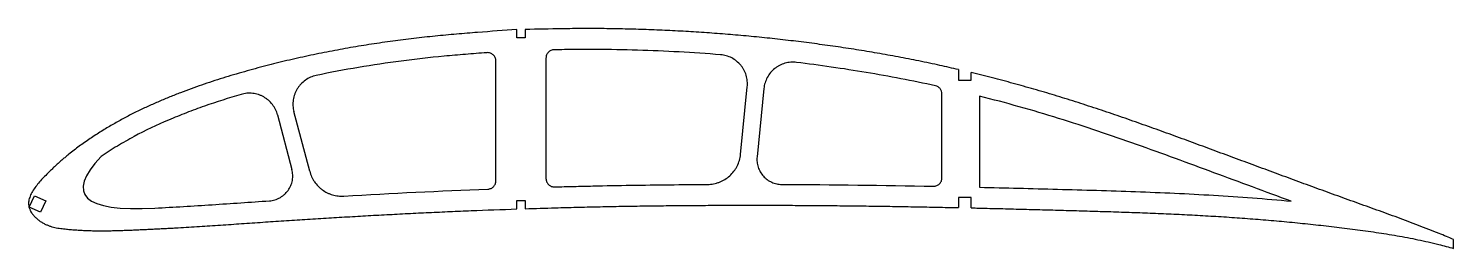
# Model space of a CAD drawing. Header units: millimetres. Extents: x -119 to 223, y -6 to 47.
import ezdxf

# ---------------------------------------------------------------- set-up
doc = ezdxf.new("R2010")
doc.units = ezdxf.units.MM

msp = doc.modelspace()

# ---------------------------------------------------------------- linework, layer by layer
for p, q in [((-1.42, 44.66), (-1.42, 46.65)), ((0.58, 44.66), (-1.42, 44.66)), ((0.58, 46.66), (0.58, 44.66)), ((104.61, 37.03), (104.61, 34.53)), ((104.61, 34.53), (107.61, 34.53)), ((107.61, 34.53), (107.61, 36.32)), ((-1.42, 3.68), (-1.42, 5.68)), ((-1.42, 5.68), (0.58, 5.68)), ((0.58, 5.68), (0.58, 3.72)), ((107.61, 6.43), (104.61, 6.43)), ((104.61, 6.43), (104.61, 3.99)), ((107.61, 3.93), (107.61, 6.43))]:
    msp.add_line(p, q)
at = {"color": 7, "linetype": 'Continuous', "lineweight": 25}
for p, q in [((-6.42, 10.44), (-6.42, 39.1)), ((5.58, 39.78), (5.58, 10.96)), ((52.27, 16.75), (53.89, 32.92)), ((57.87, 32.52), (56.23, 16.16)), ((100.61, 11.12), (100.61, 31.21)), ((109.61, 30.68), (109.61, 8.88)), ((-58.84, 26.19), (-55.39, 13.15)), ((-51.13, 12.7), (-54.91, 26.99)), ((-101.2, 16.24), (-101.2, 16.24)), ((-118.46, 4.13), (-117.19, 6.85)), ((-117.19, 6.85), (-114.47, 5.59)), ((-115.74, 2.87), (-118.46, 4.13)), ((-114.47, 5.59), (-115.74, 2.87)), ((223.37, -5.77), (223.37, -3.62))]:
    msp.add_line(p, q, dxfattribs=at)
for points, knots in [([(-1.42, 46.65), (-4.56, 46.43), (-9.39, 46.04), (-15.93, 45.55), (-21.03, 45.07), (-26.12, 44.51), (-31.21, 43.87), (-36.28, 43.13), (-41.33, 42.31), (-45.55, 41.54), (-48.94, 40.87), (-51.5, 40.34), (-54.05, 39.78), (-56.6, 39.19), (-59.14, 38.58), (-61.68, 37.93), (-64.23, 37.26), (-66.8, 36.55), (-69.38, 35.8), (-71.95, 35.02), (-74.51, 34.2), (-77.06, 33.35), (-79.59, 32.45), (-81.71, 31.67), (-83.41, 31.01), (-84.71, 30.49), (-86, 29.97), (-87.28, 29.42), (-88.56, 28.87), (-89.83, 28.3), (-91.12, 27.7), (-92.41, 27.08), (-93.72, 26.43), (-95.01, 25.76), (-96.3, 25.07), (-97.58, 24.36), (-98.85, 23.63), (-100.15, 22.85), (-101.48, 22.04), (-102.83, 21.17), (-104.15, 20.29), (-105.46, 19.38), (-106.74, 18.46), (-107.98, 17.52), (-109.04, 16.68), (-109.92, 15.95), (-110.64, 15.35), (-111.34, 14.72), (-112.06, 14.08), (-112.77, 13.41), (-113.5, 12.71), (-114.32, 11.89), (-115.24, 10.96), (-116.2, 9.89), (-117.08, 8.78), (-117.82, 7.64), (-118.36, 6.48), (-118.64, 5.3), (-118.56, 4.26), (-118.34, 3.59), (-118.09, 3.15), (-117.85, 2.68), (-117.37, 2.1), (-116.79, 1.5), (-116.13, 0.95), (-115.42, 0.47), (-114.7, 0.07), (-114, -0.24), (-113.32, -0.48), (-112.63, -0.67), (-111.94, -0.83), (-111.24, -0.94), (-110.54, -1.04), (-109.66, -1.14), (-108.59, -1.24), (-107.33, -1.34), (-106.07, -1.42), (-104.81, -1.47), (-103.54, -1.52), (-102.28, -1.54), (-101.01, -1.55), (-99.75, -1.54), (-98.48, -1.52), (-97.22, -1.49), (-95.95, -1.45), (-94.69, -1.4), (-93.42, -1.35), (-92.16, -1.29), (-90.89, -1.24), (-89.63, -1.18), (-88.36, -1.12), (-87.1, -1.05), (-85.83, -0.99), (-84.56, -0.92), (-82.87, -0.83), (-80.76, -0.71), (-78.23, -0.55), (-75.7, -0.39), (-73.16, -0.22), (-70.63, -0.05), (-68.1, 0.12), (-65.57, 0.3), (-63.03, 0.47), (-60.5, 0.64), (-57.97, 0.8), (-55.43, 0.97), (-52.9, 1.13), (-50.37, 1.29), (-46.99, 1.5), (-42.77, 1.76), (-37.71, 2.05), (-32.64, 2.32), (-27.58, 2.59), (-22.52, 2.83), (-17.45, 3.06), (-10.42, 3.36), (-5.08, 3.56), (-1.42, 3.68)], [0, 0, 0, 0, 0.0378101, 0.0583781, 0.0789442, 0.0995028, 0.1200623, 0.1406182, 0.1611718, 0.1817304, 0.192233, 0.2027337, 0.2132318, 0.2237264, 0.2342266, 0.2447257, 0.25523, 0.266015, 0.2767962, 0.2875779, 0.2983584, 0.3091399, 0.3199268, 0.3307174, 0.3363159, 0.3419169, 0.3475155, 0.353112, 0.3587055, 0.3642927, 0.3698802, 0.3757361, 0.3815927, 0.3874473, 0.3933126, 0.3991822, 0.4050741, 0.4109841, 0.4173955, 0.4238147, 0.430226, 0.4366071, 0.4429461, 0.4492185, 0.4554129, 0.4591767, 0.4629349, 0.4667163, 0.4705562, 0.4744752, 0.4785199, 0.482708, 0.4884394, 0.4942726, 0.5000057, 0.5054798, 0.510596, 0.5153605, 0.5199649, 0.5229415, 0.5237133, 0.5260616, 0.529322, 0.532703, 0.536149, 0.5396097, 0.5430253, 0.545975, 0.5488702, 0.5517272, 0.5545619, 0.5573919, 0.5602232, 0.5630529, 0.5681066, 0.573168, 0.5782344, 0.5833115, 0.5883883, 0.593466, 0.5985491, 0.6036346, 0.6087143, 0.6137925, 0.6188691, 0.6239436, 0.6290236, 0.6341009, 0.6391869, 0.6442732, 0.6493605, 0.6544441, 0.6595325, 0.6646179, 0.669708, 0.6798989, 0.6900852, 0.7002739, 0.7104571, 0.7206455, 0.7308308, 0.7410205, 0.7512133, 0.7614017, 0.7715889, 0.7817756, 0.7919612, 0.8021495, 0.8123406, 0.832695, 0.853048, 0.8733955, 0.8937379, 0.9140868, 0.9344386, 0.9547929, 0.998808, 0.998808, 0.998808, 0.998808]), ([(104.61, 37.03), (103.12, 37.38), (99.95, 38.09), (95.1, 39.11), (90.08, 40.09), (85.08, 40.98), (80.06, 41.81), (75.03, 42.57), (69.99, 43.27), (64.94, 43.9), (59.9, 44.47), (54.86, 44.98), (49.82, 45.43), (44.78, 45.82), (39.74, 46.15), (34.7, 46.42), (29.65, 46.63), (24.59, 46.77), (19.53, 46.86), (14.47, 46.87), (8.15, 46.81), (3.52, 46.68), (0.58, 46.66)], [0.5405468, 0.5405468, 0.5405468, 0.5405468, 0.5603056, 0.5825654, 0.6044581, 0.6263426, 0.6482247, 0.6701064, 0.6919919, 0.7138818, 0.7357756, 0.7575348, 0.7792878, 0.8010375, 0.8227823, 0.8445256, 0.8662791, 0.888033, 0.9098209, 0.9315992, 0.9533798, 0.9913937, 0.9913937, 0.9913937, 0.9913937]), ([(-8.58, 41.09), (-10.3, 40.96), (-12.02, 40.83), (-15.46, 40.56), (-17.18, 40.41), (-22.33, 39.91), (-25.75, 39.53), (-32.6, 38.63), (-36.01, 38.12), (-42.82, 36.98), (-46.2, 36.34), (-49.58, 35.63)], [0, 0, 0, 0, 0.125, 0.125, 0.25, 0.25, 0.5, 0.5, 0.75, 0.75, 1, 1, 1, 1]), ([(-6.42, 39.1), (-6.42, 39.24), (-6.44, 39.38), (-6.49, 39.64), (-6.54, 39.78), (-6.65, 40.03), (-6.71, 40.15), (-6.87, 40.37), (-6.97, 40.47), (-7.27, 40.75), (-7.51, 40.9), (-7.89, 41.03), (-8.03, 41.07), (-8.3, 41.1), (-8.44, 41.11), (-8.58, 41.09)], [0, 0, 0, 0, 0.125, 0.125, 0.25, 0.25, 0.375, 0.375, 0.5, 0.5, 0.75, 0.75, 0.875, 0.875, 1, 1, 1, 1]), ([(7.54, 41.78), (7.4, 41.78), (7.28, 41.76), (7.03, 41.71), (6.9, 41.67), (6.66, 41.56), (6.55, 41.5), (6.34, 41.36), (6.24, 41.27), (6.06, 41.09), (5.98, 40.99), (5.83, 40.77), (5.77, 40.66), (5.63, 40.3), (5.58, 40.04), (5.58, 39.78)], [0, 0, 0, 0, 0.125, 0.125, 0.25, 0.25, 0.375, 0.375, 0.5, 0.5, 0.625, 0.625, 0.75, 0.75, 1, 1, 1, 1]), ([(47.47, 40.6), (40.84, 41.12), (34.2, 41.48), (24.22, 41.78), (20.89, 41.84), (15.88, 41.87), (14.22, 41.86), (10.88, 41.84), (9.21, 41.81), (7.54, 41.78)], [0, 0, 0, 0, 0.5, 0.5, 0.75, 0.75, 0.875, 0.875, 1, 1, 1, 1]), ([(53.89, 32.92), (53.94, 33.38), (53.94, 33.85), (53.85, 34.77), (53.75, 35.23), (53.48, 36.12), (53.3, 36.55), (52.97, 37.16), (52.85, 37.36), (52.59, 37.75), (52.45, 37.93), (52, 38.46), (51.67, 38.79), (50.94, 39.37), (50.55, 39.62), (49.73, 40.05), (49.29, 40.22), (48.4, 40.48), (47.94, 40.56), (47.47, 40.6)], [0, 0, 0, 0, 0.125, 0.125, 0.25, 0.25, 0.375, 0.375, 0.4375, 0.4375, 0.5, 0.5, 0.625, 0.625, 0.75, 0.75, 0.875, 0.875, 1, 1, 1, 1]), ([(65.7, 38.77), (65.23, 38.82), (64.77, 38.83), (63.84, 38.76), (63.38, 38.68), (62.48, 38.43), (62.05, 38.26), (61.43, 37.94), (61.23, 37.82), (60.84, 37.57), (60.65, 37.43), (60.11, 37), (59.77, 36.67), (59.17, 35.96), (58.91, 35.57), (58.47, 34.76), (58.29, 34.33), (58.01, 33.44), (57.92, 32.98), (57.87, 32.52)], [0, 0, 0, 0, 0.125, 0.125, 0.25, 0.25, 0.375, 0.375, 0.4375, 0.4375, 0.5, 0.5, 0.625, 0.625, 0.75, 0.75, 0.875, 0.875, 1, 1, 1, 1]), ([(99.04, 33.16), (93.5, 34.36), (87.96, 35.43), (76.84, 37.28), (71.27, 38.08), (65.7, 38.77)], [0, 0, 0, 0, 0.5, 0.5, 1, 1, 1, 1]), ([(-49.58, 35.63), (-50.05, 35.53), (-50.5, 35.39), (-51.36, 35.01), (-51.78, 34.77), (-52.55, 34.23), (-52.91, 33.92), (-53.4, 33.4), (-53.55, 33.22), (-53.84, 32.85), (-54.11, 32.46), (-54.34, 32.05), (-54.54, 31.62), (-54.64, 31.4), (-54.88, 30.73), (-55, 30.27), (-55.14, 29.34), (-55.16, 28.86), (-55.11, 27.92), (-55.03, 27.45), (-54.91, 26.99)], [0, 0, 0, 0, 0.125, 0.125, 0.25, 0.25, 0.375, 0.375, 0.4375, 0.4375, 0.5, 0.5625, 0.5625, 0.625, 0.625, 0.75, 0.75, 0.875, 0.875, 1, 1, 1, 1]), ([(223.37, -3.62), (222.23, -3.13), (220.25, -2.33), (217.44, -1.21), (214.95, -0.25), (212.46, 0.69), (209.97, 1.61), (207.48, 2.52), (204.97, 3.42), (202.47, 4.31), (199.14, 5.5), (194.97, 7.01), (189.98, 8.82), (184.99, 10.64), (180.01, 12.48), (175.03, 14.31), (170.04, 16.15), (165.07, 17.99), (160.1, 19.82), (155.13, 21.63), (150.16, 23.41), (145.18, 25.17), (140.18, 26.88), (135.16, 28.54), (130.16, 30.13), (125.18, 31.64), (120.21, 33.06), (115.22, 34.42), (111.02, 35.5), (108.48, 36.12), (107.61, 36.32)], [0, 0, 0, 0, 0.0159878, 0.0276034, 0.0390377, 0.0504687, 0.0619011, 0.0733325, 0.0847644, 0.0961965, 0.1076356, 0.1304992, 0.1533554, 0.1762071, 0.1990545, 0.2219071, 0.2447625, 0.2676247, 0.2903714, 0.3131158, 0.3358491, 0.3585863, 0.3813174, 0.404055, 0.4267985, 0.449054, 0.4713048, 0.4935554, 0.5158042, 0.5272819, 0.5272819, 0.5272819, 0.5272819]), ([(-67.59, 31.11), (-70.55, 30.24), (-73.49, 29.3), (-77.84, 27.77), (-79.28, 27.24), (-82.14, 26.14), (-83.57, 25.57), (-87.8, 23.77), (-90.57, 22.47), (-94.63, 20.29), (-95.96, 19.53), (-98.61, 17.94), (-99.91, 17.11), (-101.2, 16.24)], [0, 0, 0, 0, 0.25, 0.25, 0.375, 0.375, 0.5, 0.5, 0.75, 0.75, 0.875, 0.875, 1, 1, 1, 1]), ([(-58.84, 26.19), (-58.96, 26.64), (-59.12, 27.08), (-59.53, 27.91), (-59.78, 28.31), (-60.35, 29.05), (-60.67, 29.39), (-61.2, 29.85), (-61.39, 29.99), (-61.77, 30.26), (-62.17, 30.51), (-62.58, 30.71), (-63.01, 30.9), (-63.23, 30.98), (-63.9, 31.2), (-64.35, 31.3), (-65.27, 31.4), (-65.75, 31.41), (-66.68, 31.33), (-67.14, 31.24), (-67.59, 31.11)], [0, 0, 0, 0, 0.125, 0.125, 0.25, 0.25, 0.375, 0.375, 0.4375, 0.4375, 0.5, 0.5625, 0.5625, 0.625, 0.625, 0.75, 0.75, 0.875, 0.875, 1, 1, 1, 1]), ([(100.61, 31.21), (100.61, 31.43), (100.58, 31.66), (100.42, 32.09), (100.31, 32.28), (100.03, 32.64), (99.86, 32.79), (99.47, 33.03), (99.26, 33.11), (99.04, 33.16)], [0, 0, 0, 0, 0.25, 0.25, 0.5, 0.5, 0.75, 0.75, 1, 1, 1, 1]), ([(184.43, 5.53), (178.25, 7.79), (172.07, 10.08), (159.71, 14.63), (153.53, 16.91), (141.12, 21.3), (134.89, 23.42), (122.33, 27.31), (116, 29.08), (109.61, 30.68)], [0, 0, 0, 0, 0.25, 0.25, 0.5, 0.5, 0.75, 0.75, 1, 1, 1, 1]), ([(44.35, 9.55), (44.84, 9.55), (45.33, 9.6), (46.05, 9.74), (46.28, 9.79), (46.75, 9.93), (46.99, 10.01), (47.67, 10.27), (48.11, 10.49), (48.93, 11), (49.33, 11.3), (50.05, 11.96), (50.38, 12.31), (50.82, 12.9), (50.96, 13.1), (51.22, 13.52), (51.34, 13.73), (51.67, 14.38), (51.85, 14.83), (52.12, 15.77), (52.22, 16.26), (52.27, 16.75)], [0, 0, 0, 0, 0.125, 0.125, 0.1875, 0.1875, 0.25, 0.25, 0.375, 0.375, 0.5, 0.5, 0.625, 0.625, 0.6875, 0.6875, 0.75, 0.75, 0.875, 0.875, 1, 1, 1, 1]), ([(56.23, 16.16), (56.19, 15.75), (56.19, 15.33), (56.28, 14.5), (56.37, 14.09), (56.63, 13.3), (56.8, 12.92), (57.22, 12.19), (57.47, 11.85), (57.89, 11.39), (58.03, 11.24), (58.34, 10.96), (58.51, 10.83), (59.01, 10.46), (59.37, 10.25), (59.95, 10), (60.14, 9.92), (60.54, 9.79), (60.74, 9.74), (61.35, 9.61), (61.76, 9.56), (62.18, 9.56)], [0, 0, 0, 0, 0.125, 0.125, 0.25, 0.25, 0.375, 0.375, 0.5, 0.5, 0.5625, 0.5625, 0.625, 0.625, 0.75, 0.75, 0.8125, 0.8125, 0.875, 0.875, 1, 1, 1, 1]), ([(-60.8, 5.63), (-60.36, 5.66), (-59.92, 5.74), (-59.29, 5.92), (-59.08, 6), (-58.67, 6.17), (-58.47, 6.27), (-58.09, 6.48), (-57.9, 6.6), (-57.55, 6.85), (-57.37, 6.99), (-56.87, 7.43), (-56.58, 7.76), (-56.07, 8.47), (-55.85, 8.86), (-55.5, 9.67), (-55.37, 10.09), (-55.21, 10.96), (-55.18, 11.4), (-55.21, 12.28), (-55.28, 12.72), (-55.39, 13.15)], [0, 0, 0, 0, 0.125, 0.125, 0.1875, 0.1875, 0.25, 0.25, 0.3125, 0.3125, 0.375, 0.375, 0.5, 0.5, 0.625, 0.625, 0.75, 0.75, 0.875, 0.875, 1, 1, 1, 1]), ([(-51.13, 12.7), (-51.02, 12.25), (-50.86, 11.82), (-50.58, 11.2), (-50.47, 11), (-50.25, 10.6), (-50.12, 10.4), (-49.74, 9.83), (-49.45, 9.48), (-48.97, 8.99), (-48.8, 8.84), (-48.46, 8.54), (-48.28, 8.39), (-47.72, 7.99), (-47.33, 7.76), (-46.72, 7.46), (-46.51, 7.37), (-46.08, 7.2), (-45.86, 7.13), (-45.2, 6.93), (-44.76, 6.84), (-43.85, 6.74), (-43.39, 6.73), (-42.93, 6.76)], [0, 0, 0, 0, 0.125, 0.125, 0.1875, 0.1875, 0.25, 0.25, 0.375, 0.375, 0.4375, 0.4375, 0.5, 0.5, 0.625, 0.625, 0.6875, 0.6875, 0.75, 0.75, 0.875, 0.875, 1, 1, 1, 1]), ([(-8.35, 8.44), (-8.22, 8.44), (-8.09, 8.46), (-7.85, 8.52), (-7.72, 8.56), (-7.49, 8.66), (-7.38, 8.72), (-7.17, 8.87), (-7.07, 8.96), (-6.9, 9.14), (-6.82, 9.24), (-6.68, 9.45), (-6.62, 9.57), (-6.48, 9.92), (-6.42, 10.18), (-6.42, 10.44)], [0, 0, 0, 0, 0.125, 0.125, 0.25, 0.25, 0.375, 0.375, 0.5, 0.5, 0.625, 0.625, 0.75, 0.75, 1, 1, 1, 1]), ([(5.58, 10.96), (5.58, 10.82), (5.59, 10.69), (5.64, 10.43), (5.68, 10.3), (5.79, 10.06), (5.85, 9.94), (6, 9.72), (6.09, 9.61), (6.37, 9.34), (6.6, 9.19), (6.98, 9.04), (7.11, 9.01), (7.37, 8.96), (7.5, 8.95), (7.64, 8.96)], [0, 0, 0, 0, 0.125, 0.125, 0.25, 0.25, 0.375, 0.375, 0.5, 0.5, 0.75, 0.75, 0.875, 0.875, 1, 1, 1, 1]), ([(98.57, 9.12), (98.71, 9.12), (98.84, 9.13), (99.1, 9.18), (99.23, 9.21), (99.48, 9.31), (99.59, 9.37), (99.81, 9.52), (99.92, 9.6), (100.2, 9.88), (100.36, 10.1), (100.56, 10.59), (100.61, 10.85), (100.61, 11.12)], [0, 0, 0, 0, 0.125, 0.125, 0.25, 0.25, 0.375, 0.375, 0.5, 0.5, 0.75, 0.75, 1, 1, 1, 1]), ([(7.64, 8.96), (9.17, 9.01), (10.7, 9.04), (13.75, 9.11), (15.28, 9.15), (19.87, 9.25), (22.93, 9.31), (32.11, 9.45), (38.23, 9.52), (44.35, 9.55)], [0, 0, 0, 0, 0.125, 0.125, 0.25, 0.25, 0.5, 0.5, 1, 1, 1, 1]), ([(109.61, 8.88), (115.86, 8.74), (122.11, 8.57), (134.6, 8.23), (140.85, 8.06), (153.33, 7.61), (159.57, 7.33), (172.02, 6.59), (178.23, 6.12), (184.43, 5.53)], [0, 0, 0, 0, 0.25, 0.25, 0.5, 0.5, 0.75, 0.75, 1, 1, 1, 1]), ([(-88.29, 3.9), (-86, 4.01), (-83.71, 4.13), (-79.12, 4.4), (-76.83, 4.55), (-69.96, 5), (-65.38, 5.32), (-60.8, 5.63)], [0, 0, 0, 0, 0.25, 0.25, 0.5, 0.5, 1, 1, 1, 1]), ([(0.58, 3.72), (3, 3.79), (7.11, 3.96), (12.91, 4.09), (17.97, 4.21), (23.03, 4.31), (28.09, 4.39), (33.15, 4.46), (38.2, 4.51), (43.26, 4.54), (48.31, 4.57), (53.37, 4.57), (58.42, 4.57), (63.48, 4.55), (68.53, 4.53), (73.58, 4.49), (78.64, 4.44), (83.69, 4.37), (88.74, 4.3), (93.79, 4.21), (98.84, 4.12), (102.45, 4.04), (104.37, 4), (104.61, 3.99)], [0.0075656, 0.0075656, 0.0075656, 0.0075656, 0.0398983, 0.0623752, 0.0848568, 0.1073472, 0.1298073, 0.1522635, 0.1747167, 0.1971667, 0.2196143, 0.2420727, 0.2645336, 0.2869835, 0.3094229, 0.3318607, 0.3542972, 0.3767322, 0.3991751, 0.4216213, 0.4440623, 0.4664981, 0.4696963, 0.4696963, 0.4696963, 0.4696963]), ([(107.61, 3.93), (108.06, 3.92), (110.18, 3.87), (113.99, 3.78), (119.04, 3.65), (124.09, 3.52), (129.14, 3.38), (134.19, 3.24), (139.24, 3.09), (144.29, 2.93), (149.34, 2.75), (154.38, 2.54), (159.43, 2.31), (164.48, 2.03), (169.52, 1.72), (174.57, 1.36), (179.61, 0.95), (184.65, 0.49), (189.68, -0.02), (194.71, -0.59), (198.91, -1.11), (202.26, -1.56), (204.79, -1.92), (207.31, -2.31), (209.82, -2.73), (212.33, -3.18), (214.83, -3.68), (217.33, -4.22), (220.18, -4.91), (222.2, -5.41), (223.37, -5.77)], [0.4830235, 0.4830235, 0.4830235, 0.4830235, 0.4889244, 0.5113548, 0.5337848, 0.5562235, 0.5786664, 0.6011092, 0.6235472, 0.6459759, 0.6684045, 0.6908332, 0.7132674, 0.7357039, 0.7581754, 0.7806397, 0.8031035, 0.8255692, 0.8480361, 0.8705161, 0.8930087, 0.9043388, 0.9156695, 0.9269949, 0.938311, 0.9496268, 0.9609354, 0.9722477, 0.9837755, 1, 1, 1, 1])]:
    msp.add_open_spline(points, degree=3, knots=knots, dxfattribs=at)
for points in [[(-101.2, 16.24), (-109.8, 7.06), (-105.5, 2.95), (-88.29, 3.9)], [(-42.93, 6.76), (-31.41, 7.43), (-19.88, 8), (-8.35, 8.44)], [(62.18, 9.56), (74.32, 9.51), (86.45, 9.36), (98.57, 9.12)]]:
    msp.add_open_spline(points, degree=3, dxfattribs=at)

doc.saveas('drawing.dxf')
